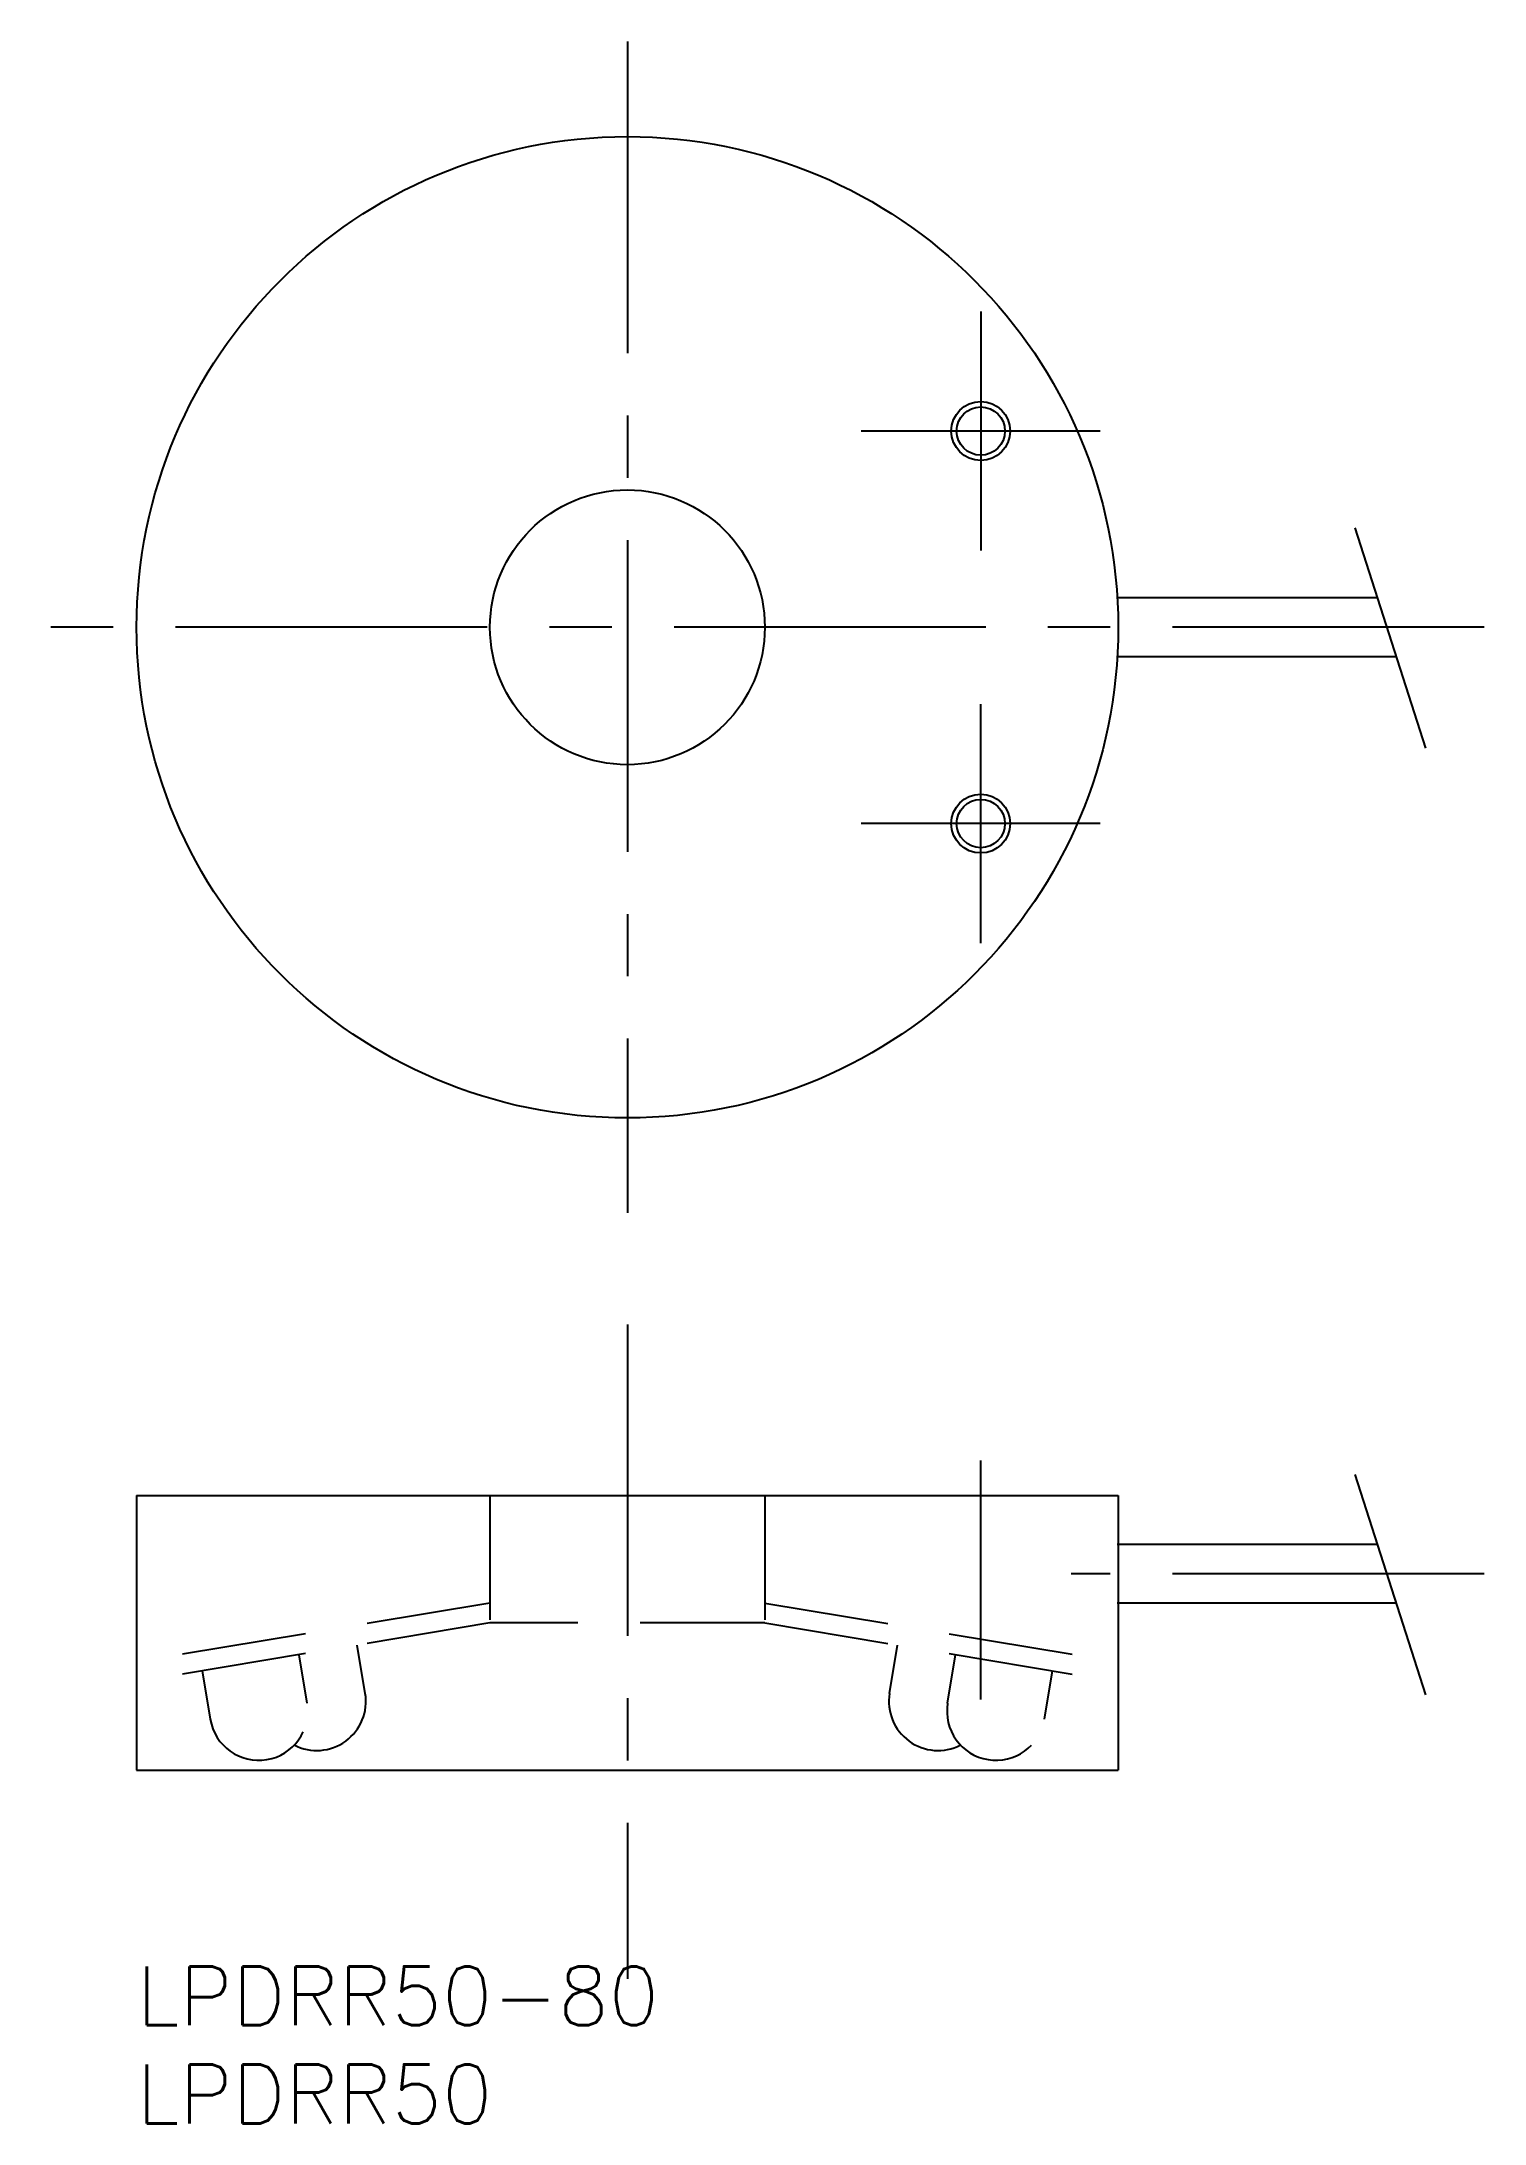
# Model space of a CAD drawing. Extents: x -5 to 69, y -8 to 98.
import ezdxf

# ---------------------------------------------------------------- set-up
doc = ezdxf.new("R2010")
doc.units = 0
doc.header["$LTSCALE"] = 0.5
doc.linetypes.add('CENTER', pattern=[50.8, 31.75, -6.35, 6.35, -6.35])
doc.linetypes.add('DASHED', pattern=[19.05, 12.7, -6.35])
for name, color, linetype in [('MSM_CENTER', 1, 'CENTER'), ('MSM_CONTINUOUS', 7, 'CONTINUOUS'), ('MSM_DASHED', 4, 'DASHED'), ('MSM_NARROW', 5, 'CONTINUOUS'), ('MSM_PART_NUMBER', 7, 'CONTINUOUS')]:
    doc.layers.add(name, color=color, linetype=linetype)
doc.styles.get("Standard").update_dxf_attribs({"font": 'txt.shx', "height": 3, "bigfont": 'bigfont.shx'})

# ---------------------------------------------------------------- blocks, each defined once
blk = doc.blocks.new('*U5')
at = {"layer": 'MSM_PART_NUMBER'}
blk.add_text('LPDRR50-80', height=3, dxfattribs=at).set_placement((0, -3))
blk = doc.blocks.new('*U6')
at = {"layer": 'MSM_PART_NUMBER'}
blk.add_text('LPDRR50', height=3, dxfattribs=at).set_placement((0, -8))

msp = doc.modelspace()

# ---------------------------------------------------------------- linework, layer by layer
at = {"layer": 'MSM_CENTER'}
for p, q in [((25, 98.07), (25, 38.4)), ((43, 84.32), (43, 72.14)), ((49.09, 78.23), (36.91, 78.23)), ((68.65, 68.23), (-4.84, 68.23)), ((43, 52.14), (43, 64.32)), ((49.09, 58.23), (36.91, 58.23)), ((25, 32.71), (25, -0.64)), ((43, 13.6), (43, 25.78)), ((68.65, 20), (47.61, 20))]:
    msp.add_line(p, q, dxfattribs=at)
at = {"layer": 'MSM_CONTINUOUS'}
for p, q in [((63.2, 69.73), (49.95, 69.73)), ((64.16, 66.73), (49.95, 66.73)), ((0, 24), (50, 24)), ((0, 24), (0, 10)), ((50, 24), (50, 10)), ((63.2, 21.5), (49.95, 21.5)), ((64.16, 18.5), (49.95, 18.5)), ((0, 10), (50, 10))]:
    msp.add_line(p, q, dxfattribs=at)
for centre, radius in [((25, 68.23), 25), ((43, 78.23), 1.23), ((25, 68.23), 7), ((43, 58.23), 1.23)]:
    msp.add_circle(centre, radius, dxfattribs=at)
at = {"layer": 'MSM_DASHED'}
for p, q in [((18, 24), (18, 17.5)), ((32, 24), (32, 17.5)), ((18, 18.51), (0, 15.51)), ((32, 18.51), (50, 15.51)), ((18, 17.5), (0, 14.5)), ((32, 17.5), (18, 17.5)), ((32, 17.5), (50, 14.5)), ((11.65, 13.91), (11.24, 16.37)), ((38.35, 13.91), (38.76, 16.37)), ((3.76, 12.59), (3.35, 15.06)), ((8.69, 13.41), (8.28, 15.88)), ((41.31, 13.41), (41.72, 15.88)), ((46.24, 12.59), (46.65, 15.06))]:
    msp.add_line(p, q, dxfattribs=at)
for centre, start, end in [((9.18, 13.5), 242.5924, 9.4623), ((40.82, 13.5), 170.5377, 297.4076), ((6.22, 13), 189.4623, 9.4623), ((43.78, 13), 170.5377, 350.5377)]:
    msp.add_arc(centre, 2.5, start, end, dxfattribs=at)
at = {"layer": 'MSM_NARROW'}
for p, q in [((62.06, 73.3), (65.66, 62.07)), ((62.06, 25.06), (65.66, 13.84))]:
    msp.add_line(p, q, dxfattribs=at)
for centre in [(43, 78.23), (43, 58.23)]:
    msp.add_circle(centre, 1.5, dxfattribs=at)

# ---------------------------------------------------------------- block references
at = {"layer": 'MSM_CONTINUOUS'}
for name in ['*U5', '*U6']:
    msp.add_blockref(name, (0, 0), dxfattribs=at)

doc.saveas('drawing.dxf')
